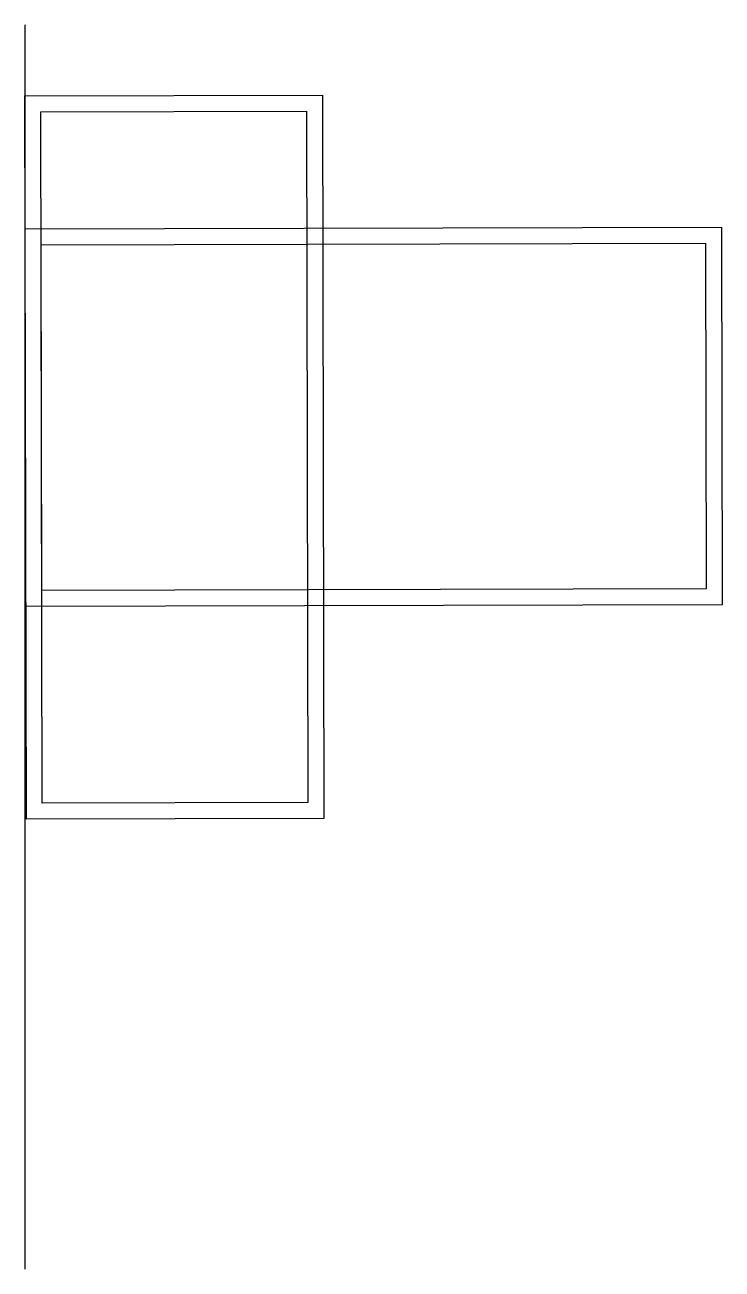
# Model space of a CAD drawing. Header units: inches. Extents: x -902 to 12417, y -2973 to 6117.
# Drawn here: x 4018 to 5330, y 462 to 2801 of the extents above; entities that cross this region are included whole.
import ezdxf

# ---------------------------------------------------------------- set-up
doc = ezdxf.new("R2010")
doc.units = ezdxf.units.IN
doc.header["$MEASUREMENT"] = 0

msp = doc.modelspace()

# ---------------------------------------------------------------- linework, layer by layer
msp.add_line((4017.7, 2801.4), (4017.7, 461.9))
for points in [[(4017.7, 2668), (4577.7, 2669.2), (4580.5, 1309.2), (4020.5, 1308)], [(4047.8, 2638.1), (4547.8, 2639.1), (4550.4, 1339.1), (4050.4, 1338.1)], [(4019.7, 1708), (4018.2, 2418), (5328.2, 2420.7), (5329.7, 1710.7)], [(4049.6, 1738.1), (4048.3, 2388.1), (5298.3, 2390.7), (5299.6, 1740.7)]]:
    msp.add_lwpolyline(points, close=True)

doc.saveas('drawing.dxf')
